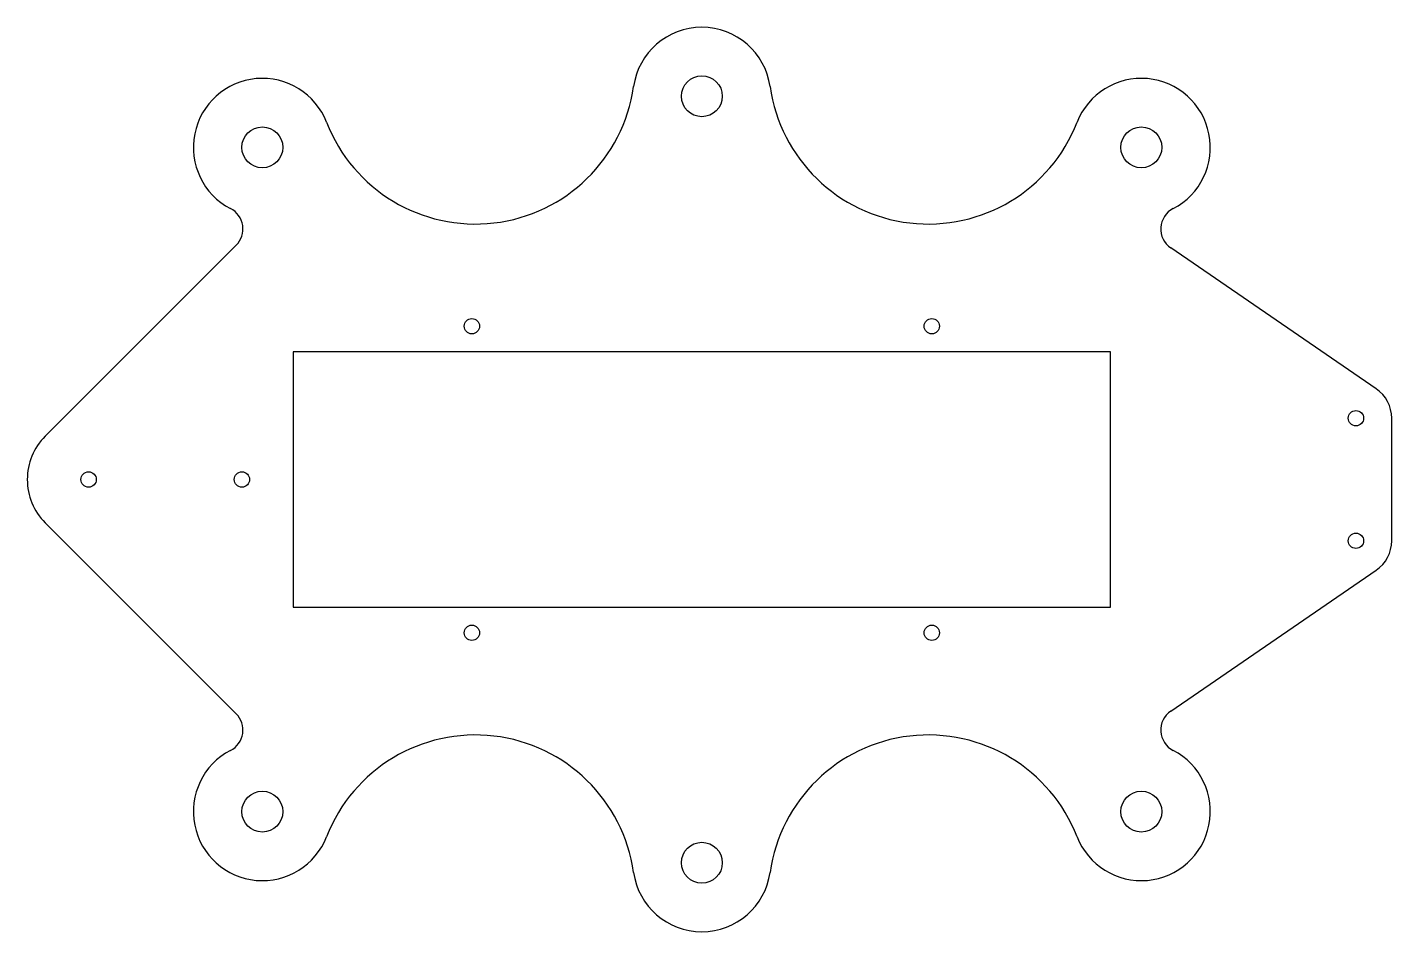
# Model space of a CAD drawing. Header units: millimetres. Extents: x -132 to 135, y -88 to 88.
import ezdxf

# ---------------------------------------------------------------- set-up
doc = ezdxf.new("R2010")
doc.units = ezdxf.units.MM
doc.layers.add('BodyBottom', color=7, linetype='CONTINUOUS')

msp = doc.modelspace()

# ---------------------------------------------------------------- linework, layer by layer
at = {"layer": 'BodyBottom'}
for p, q in [((-13.37, 76.88), (-13.37, 76.88, 2)), ((-13.37, 76.88), (-13.37, 76.88, 2)), ((4, 75), (4, 75, 2)), ((4, 75), (4, 75, 2)), ((13.37, 76.88), (13.37, 76.88, 2)), ((13.37, 76.88), (13.37, 76.88, 2)), ((-73.42, 69.9), (-73.42, 69.9, 2)), ((-73.42, 69.9), (-73.42, 69.9, 2)), ((73.42, 69.9), (73.42, 69.9, 2)), ((73.42, 69.9), (73.42, 69.9, 2)), ((-82, 65), (-82, 65, 2)), ((-82, 65), (-82, 65, 2)), ((90, 65), (90, 65, 2)), ((90, 65), (90, 65, 2)), ((-92.23, 53.02), (-92.23, 53.02, 2)), ((-92.23, 53.02), (-92.23, 53.02, 2)), ((92.23, 53.02), (92.23, 53.02, 2)), ((92.23, 53.02), (92.23, 53.02, 2)), ((-91.12, 45.85), (-128.49, 8.49)), ((-91.12, 45.85, 2), (-128.49, 8.49, 2)), ((-91.12, 45.85), (-128.49, 8.49)), ((-91.12, 45.85, 2), (-128.49, 8.49, 2)), ((-91.12, 45.85), (-91.12, 45.85, 2)), ((-91.12, 45.85), (-91.12, 45.85, 2)), ((131.96, 17.77), (91.76, 45.32)), ((131.96, 17.77, 2), (91.76, 45.32, 2)), ((91.76, 45.32), (91.76, 45.32, 2)), ((91.76, 45.32), (91.76, 45.32, 2)), ((131.96, 17.77), (91.76, 45.32)), ((131.96, 17.77, 2), (91.76, 45.32, 2)), ((-43.5, 30), (-43.5, 30, 2)), ((-43.5, 30), (-43.5, 30, 2)), ((46.5, 30), (46.5, 30, 2)), ((46.5, 30), (46.5, 30, 2)), ((-80, 25), (-80, -25)), ((80, 25), (-80, 25)), ((-80, 25, 2), (-80, -25, 2)), ((80, 25, 2), (-80, 25, 2)), ((-80, 25), (-80, 25, 2)), ((-80, 25), (-80, -25)), ((-80, 25, 2), (-80, -25, 2)), ((-80, 25), (-80, 25, 2)), ((80, 25), (-80, 25)), ((80, 25, 2), (-80, 25, 2)), ((80, -25), (80, 25)), ((80, -25, 2), (80, 25, 2)), ((80, 25), (80, 25, 2)), ((80, -25), (80, 25)), ((80, -25, 2), (80, 25, 2)), ((80, 25), (80, 25, 2)), ((131.96, 17.77), (131.96, 17.77, 2)), ((131.96, 17.77), (131.96, 17.77, 2)), ((129.5, 12), (129.5, 12, 2)), ((129.5, 12), (129.5, 12, 2)), ((135, 0), (135, 12)), ((135, 0, 2), (135, 12, 2)), ((135, 12), (135, 12, 2)), ((135, 12), (135, 12, 2)), ((135, 0), (135, 12)), ((135, 0, 2), (135, 12, 2)), ((-128.49, 8.49), (-128.49, 8.49, 2)), ((-128.49, 8.49), (-128.49, 8.49, 2)), ((-132, 0), (-132, 0, 2)), ((-132, 0), (-132, 0, 2)), ((-118.5, 0), (-118.5, 0, 2)), ((-118.5, 0), (-118.5, 0, 2)), ((-88.5, 0), (-88.5, 0, 2)), ((-88.5, 0), (-88.5, 0, 2)), ((135, -12), (135, 0)), ((135, -12, 2), (135, 0, 2)), ((135, 0), (135, 0, 2)), ((135, -12), (135, 0)), ((135, -12, 2), (135, 0, 2)), ((135, 0), (135, 0, 2)), ((-128.49, -8.49), (-128.49, -8.49, 2)), ((-128.49, -8.49), (-128.49, -8.49, 2)), ((-128.49, -8.49), (-91.12, -45.85)), ((-128.49, -8.49, 2), (-91.12, -45.85, 2)), ((-128.49, -8.49), (-91.12, -45.85)), ((-128.49, -8.49, 2), (-91.12, -45.85, 2)), ((129.5, -12), (129.5, -12, 2)), ((129.5, -12), (129.5, -12, 2)), ((135, -12), (135, -12, 2)), ((135, -12), (135, -12, 2)), ((91.76, -45.32), (131.96, -17.77)), ((91.76, -45.32, 2), (131.96, -17.77, 2)), ((91.76, -45.32), (131.96, -17.77)), ((91.76, -45.32, 2), (131.96, -17.77, 2)), ((131.96, -17.77), (131.96, -17.77, 2)), ((131.96, -17.77), (131.96, -17.77, 2)), ((-80, -25), (80, -25)), ((-80, -25, 2), (80, -25, 2)), ((-80, -25), (-80, -25, 2)), ((-80, -25), (80, -25)), ((-80, -25, 2), (80, -25, 2)), ((-80, -25), (-80, -25, 2)), ((80, -25), (80, -25, 2)), ((80, -25), (80, -25, 2)), ((-43.5, -30), (-43.5, -30, 2)), ((-43.5, -30), (-43.5, -30, 2)), ((46.5, -30), (46.5, -30, 2)), ((46.5, -30), (46.5, -30, 2)), ((91.76, -45.32), (91.76, -45.32, 2)), ((91.76, -45.32), (91.76, -45.32, 2)), ((-91.12, -45.85), (-91.12, -45.85, 2)), ((-91.12, -45.85), (-91.12, -45.85, 2)), ((-92.23, -53.02), (-92.23, -53.02, 2)), ((-92.23, -53.02), (-92.23, -53.02, 2)), ((92.23, -53.02), (92.23, -53.02, 2)), ((92.23, -53.02), (92.23, -53.02, 2)), ((-82, -65), (-82, -65, 2)), ((-82, -65), (-82, -65, 2)), ((90, -65), (90, -65, 2)), ((90, -65), (90, -65, 2)), ((-73.42, -69.9), (-73.42, -69.9, 2)), ((-73.42, -69.9), (-73.42, -69.9, 2)), ((73.42, -69.9), (73.42, -69.9, 2)), ((73.42, -69.9), (73.42, -69.9, 2)), ((-13.37, -76.88), (-13.37, -76.88, 2)), ((-13.37, -76.88), (-13.37, -76.88, 2)), ((4, -75), (4, -75, 2)), ((4, -75), (4, -75, 2)), ((13.37, -76.88), (13.37, -76.88, 2)), ((13.37, -76.88), (13.37, -76.88, 2))]:
    msp.add_line(p, q, dxfattribs=at)
for centre, radius in [((0, 75), 4), ((0, 75, 2), 4), ((0, 75, 2), 4), ((0, 75), 4), ((-86, 65), 4), ((-86, 65, 2), 4), ((-86, 65, 2), 4), ((-86, 65), 4), ((86, 65), 4), ((86, 65, 2), 4), ((86, 65, 2), 4), ((86, 65), 4), ((-45, 30), 1.5), ((-45, 30, 2), 1.5), ((-45, 30, 2), 1.5), ((-45, 30), 1.5), ((45, 30), 1.5), ((45, 30, 2), 1.5), ((45, 30, 2), 1.5), ((45, 30), 1.5), ((128, 12), 1.5), ((128, 12, 2), 1.5), ((128, 12, 2), 1.5), ((128, 12), 1.5), ((-120, 0), 1.5), ((-120, 0, 2), 1.5), ((-120, 0, 2), 1.5), ((-120, 0), 1.5), ((-90, 0), 1.5), ((-90, 0, 2), 1.5), ((-90, 0, 2), 1.5), ((-90, 0), 1.5), ((128, -12), 1.5), ((128, -12, 2), 1.5), ((128, -12, 2), 1.5), ((128, -12), 1.5), ((-45, -30), 1.5), ((-45, -30, 2), 1.5), ((-45, -30, 2), 1.5), ((-45, -30), 1.5), ((45, -30), 1.5), ((45, -30, 2), 1.5), ((45, -30, 2), 1.5), ((45, -30), 1.5), ((-86, -65), 4), ((-86, -65, 2), 4), ((-86, -65, 2), 4), ((-86, -65), 4), ((86, -65), 4), ((86, -65, 2), 4), ((86, -65, 2), 4), ((86, -65), 4), ((0, -75), 4), ((0, -75, 2), 4), ((0, -75, 2), 4), ((0, -75), 4)]:
    msp.add_circle(centre, radius, dxfattribs=at)
for centre, radius, start, end in [((0, 75), 13.5, 8.0244, 171.9756), ((0, 75, 2), 13.5, 8.0244, 171.9756), ((0, 75), 13.5, 8.0244, 171.9756), ((0, 75, 2), 13.5, 8.0244, 171.9756), ((-86, 65), 13.5, 21.2889, -117.4734), ((-86, 65, 2), 13.5, 21.2889, -117.4734), ((-86, 65), 13.5, 21.2889, -117.4734), ((-86, 65, 2), 13.5, 21.2889, -117.4734), ((86, 65), 13.5, -62.5266, 158.7111), ((86, 65, 2), 13.5, -62.5266, 158.7111), ((86, 65), 13.5, -62.5266, 158.7111), ((86, 65, 2), 13.5, -62.5266, 158.7111), ((-44.31, 81.25), 31.25, -158.7108, -8.024), ((-44.31, 81.25, 2), 31.25, -158.7108, -8.024), ((-44.31, 81.25), 31.25, -158.7108, -8.024), ((-44.31, 81.25, 2), 31.25, -158.7108, -8.024), ((44.31, 81.25), 31.25, -171.976, -21.2892), ((44.31, 81.25, 2), 31.25, -171.976, -21.2892), ((44.31, 81.25), 31.25, -171.976, -21.2892), ((44.31, 81.25, 2), 31.25, -171.976, -21.2892), ((-94.3, 49.03), 4.5, -45, 62.5254), ((-94.3, 49.03, 2), 4.5, -45, 62.5254), ((-94.3, 49.03), 4.5, -45, 62.5254), ((-94.3, 49.03, 2), 4.5, -45, 62.5254), ((94.3, 49.03), 4.5, 117.4746, -124.4202), ((94.3, 49.03, 2), 4.5, 117.4746, -124.4202), ((94.3, 49.03), 4.5, 117.4746, -124.4202), ((94.3, 49.03, 2), 4.5, 117.4746, -124.4202), ((128, 12), 7, 0, 55.5798), ((128, 12, 2), 7, 0, 55.5798), ((128, 12), 7, 0, 55.5798), ((128, 12, 2), 7, 0, 55.5798), ((-120, 0), 12, 135, 180), ((-120, 0, 2), 12, 135, 180), ((-120, 0), 12, 135, 180), ((-120, 0, 2), 12, 135, 180), ((-120, 0), 12, -180, -135), ((-120, 0, 2), 12, -180, -135), ((-120, 0), 12, -180, -135), ((-120, 0, 2), 12, -180, -135), ((128, -12), 7, -55.5798, 0), ((128, -12, 2), 7, -55.5798, 0), ((128, -12), 7, -55.5798, 0), ((128, -12, 2), 7, -55.5798, 0), ((94.3, -49.03), 4.5, 124.4202, -117.4746), ((94.3, -49.03, 2), 4.5, 124.4202, -117.4746), ((94.3, -49.03), 4.5, 124.4202, -117.4746), ((94.3, -49.03, 2), 4.5, 124.4202, -117.4746), ((-94.3, -49.03), 4.5, -62.5254, 45), ((-94.3, -49.03, 2), 4.5, -62.5254, 45), ((-94.3, -49.03), 4.5, -62.5254, 45), ((-94.3, -49.03, 2), 4.5, -62.5254, 45), ((-44.31, -81.25), 31.25, 8.024, 158.7108), ((-44.31, -81.25, 2), 31.25, 8.024, 158.7108), ((-44.31, -81.25), 31.25, 8.024, 158.7108), ((-44.31, -81.25, 2), 31.25, 8.024, 158.7108), ((44.31, -81.25), 31.25, 21.2892, 171.976), ((44.31, -81.25, 2), 31.25, 21.2892, 171.976), ((44.31, -81.25), 31.25, 21.2892, 171.976), ((44.31, -81.25, 2), 31.25, 21.2892, 171.976), ((-86, -65), 13.5, 117.4734, -21.2889), ((-86, -65, 2), 13.5, 117.4734, -21.2889), ((-86, -65), 13.5, 117.4734, -21.2889), ((-86, -65, 2), 13.5, 117.4734, -21.2889), ((86, -65), 13.5, -158.7111, 62.5266), ((86, -65, 2), 13.5, -158.7111, 62.5266), ((86, -65), 13.5, -158.7111, 62.5266), ((86, -65, 2), 13.5, -158.7111, 62.5266), ((0, -75), 13.5, -171.9756, -8.0244), ((0, -75, 2), 13.5, -171.9756, -8.0244), ((0, -75), 13.5, -171.9756, -8.0244), ((0, -75, 2), 13.5, -171.9756, -8.0244)]:
    msp.add_arc(centre, radius, start, end, dxfattribs=at)

doc.saveas('drawing.dxf')
